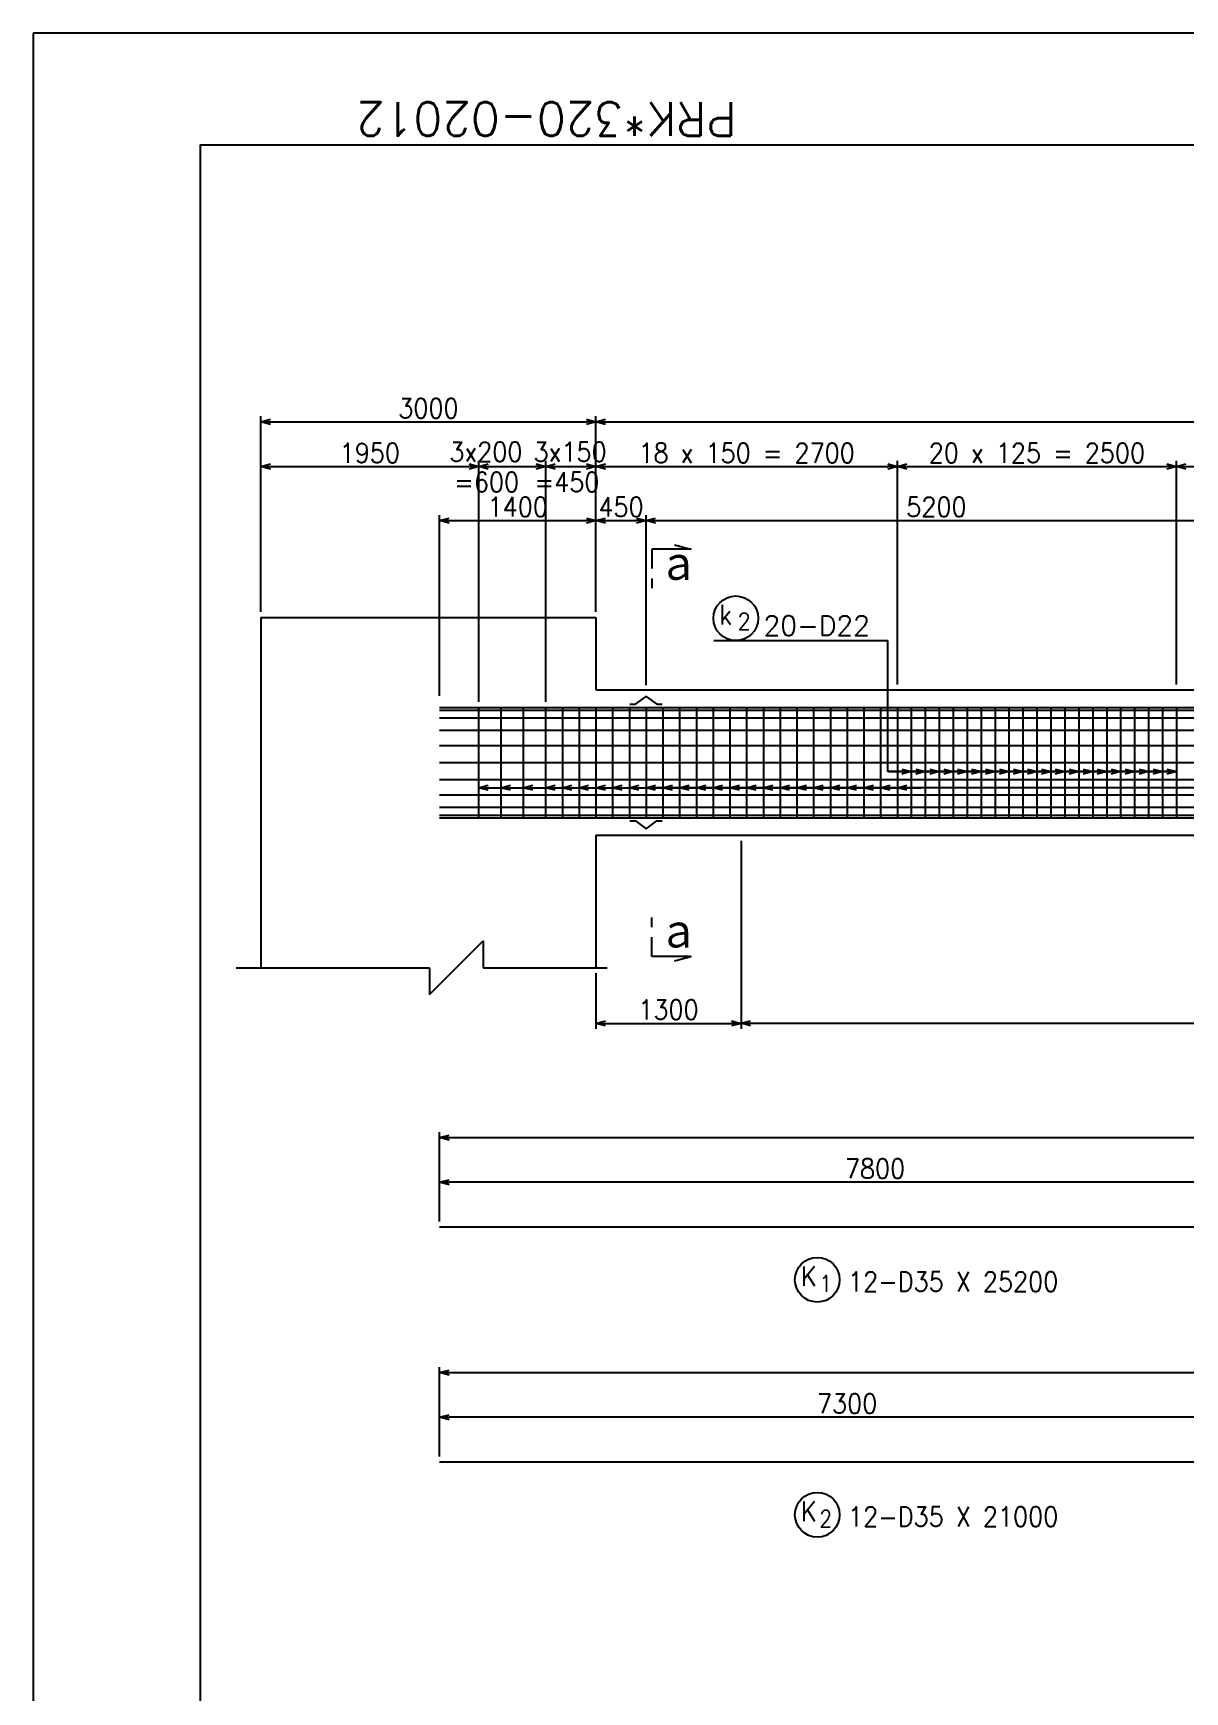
# Model space of a CAD drawing. Extents: x 92661 to 134711, y 44762 to 74462.
# Drawn here: x 92661 to 102976, y 59612 to 74462 of the extents above; entities that cross this region are included whole.
import ezdxf
from ezdxf.enums import TextEntityAlignment as Align

# ---------------------------------------------------------------- set-up
doc = ezdxf.new("R2010")
doc.units = 0
doc.header["$LTSCALE"] = 300
doc.header["$MEASUREMENT"] = 0
doc.layers.get('0').update_dxf_attribs({"linetype": 'CONTINUOUS'})
doc.layers.get('DEFPOINTS').update_dxf_attribs({"linetype": 'CONTINUOUS'})
for name, color, linetype in [('スペーサー-2', 3, 'CONTINUOUS'), ('タイトル', 3, 'CONTINUOUS'), ('寸法', 1, 'CONTINUOUS'), ('引き出し横', 1, 'CONTINUOUS'), ('杭主筋', 2, 'CONTINUOUS'), ('枠', 7, 'CONTINUOUS'), ('構造', 3, 'CONTINUOUS'), ('肋筋', 3, 'CONTINUOUS'), ('記号', 2, 'CONTINUOUS'), ('鉄筋材料', 3, 'CONTINUOUS')]:
    doc.layers.add(name, color=color, linetype=linetype)
doc.styles.add('MS明朝', font='MS PMincho.ttf')
doc.styles.add('romans', font='ROMANS.shx', dxfattribs={"width": 0.9, "bigfont": 'EXTFONT.shx'})
doc.styles.get("Standard").update_dxf_attribs({"font": 'romans.shx', "bigfont": 'extfont.shx'})
doc.styles.add('ｽﾀｲﾙ1', font='ROMANS.shx', dxfattribs={"bigfont": 'EXTFONT.shx'})
doc.dimstyles.new('ST-50', dxfattribs={"dimscale": 50, "dimtxt": 3.5, "dimasz": 1.7, "dimexe": 1, "dimexo": 1, "dimgap": 1, "dimtad": 0, "dimdec": 0, "dimzin": 0, "dimdsep": 46, "dimtxsty": 'romans', "dimblk": 'OPEN30', "dimcen": 1, "dimdle": 3, "dimclrd": 1, "dimclre": 1, "dimclrt": 3, "dimaunit": 1, "dimadec": 0, "dimazin": 0, "dimtfac": 1, "dimtdec": 0, "dimtix": 1, "dimtmove": 2, "dimatfit": 3, "dimldrblk": 'NONE', "dimfxl": 0, "dimtvp": 0.7, "dimtolj": 1, "dimtzin": 0, "dimarcsym": 0})
doc.dimstyles.new('矢', dxfattribs={"dimscale": 50, "dimtxt": 3.5, "dimasz": 1.7, "dimexe": 1, "dimexo": 0.7, "dimgap": 0.09, "dimtad": 0, "dimdec": 0, "dimzin": 0, "dimdsep": 46, "dimtxsty": 'romans', "dimblk": 'OPEN30', "dimcen": 1, "dimdle": 1, "dimclrd": 1, "dimclre": 1, "dimclrt": 3, "dimaunit": 1, "dimadec": 0, "dimazin": 0, "dimtfac": 1, "dimtdec": 0, "dimtix": 1, "dimtmove": 2, "dimatfit": 3, "dimldrblk": 'OPEN30', "dimfxl": 0, "dimtvp": 0.7, "dimtolj": 1, "dimtzin": 0, "dimarcsym": 0})

# ---------------------------------------------------------------- blocks, each defined once
blk = doc.blocks.new('_Open30')
at = {"color": 0, "lineweight": -2}
for p, q in [((-1, 0.27), (0, 0)), ((0, 0), (-1, -0.27)), ((0, 0), (-1, 0))]:
    blk.add_line(p, q, dxfattribs=at)
blk = doc.blocks.new('*D23')
at = {"layer": 'DEFPOINTS', "color": 0, "linetype": 'Continuous'}
for p in [(117301, 70582), (102901, 68582), (117301, 68582)]:
    blk.add_point(p, dxfattribs=at)
at = {"layer": '引き出し横', "color": 1, "linetype": 'Continuous', "lineweight": -2}
for p, q in [((102901, 68632), (102901, 70632)), ((102986, 70582), (117216, 70582)), ((117301, 68632), (117301, 70632))]:
    blk.add_line(p, q, dxfattribs=at)
at = {"layer": '引き出し横', "color": 1, "linetype": 'Continuous', "lineweight": -2, "xscale": 85, "yscale": 85, "zscale": 85, "rotation": 180}
blk.add_blockref('_Open30', (102901, 70582), dxfattribs=at)
at = {"layer": '引き出し横', "color": 1, "linetype": 'Continuous', "lineweight": -2, "xscale": 85, "yscale": 85, "zscale": 85}
blk.add_blockref('_Open30', (117301, 70582), dxfattribs=at)
at = {"layer": '引き出し横', "color": 3, "linetype": 'Continuous', "insert": (110101, 70704), "char_height": 175, "attachment_point": 5, "style": 'romans'}
blk.add_mtext('\\A1;96 x 150 = 14400', dxfattribs=at)
blk = doc.blocks.new('_None')
blk = doc.blocks.new('*D24')
at = {"layer": 'DEFPOINTS', "color": 0, "linetype": 'Continuous'}
for p in [(117301, 62470), (96301, 62070), (117301, 62070)]:
    blk.add_point(p, dxfattribs=at)
at = {"layer": '寸法', "color": 1, "linetype": 'Continuous', "lineweight": -2}
for p, q in [((96301, 62120), (96301, 62520)), ((117301, 62120), (117301, 62520)), ((96386, 62470), (117216, 62470))]:
    blk.add_line(p, q, dxfattribs=at)
at = {"layer": '寸法', "color": 1, "linetype": 'Continuous', "lineweight": -2, "xscale": 85, "yscale": 85, "zscale": 85, "rotation": 180}
blk.add_blockref('_Open30', (96301, 62470), dxfattribs=at)
at = {"layer": '寸法', "color": 1, "linetype": 'Continuous', "lineweight": -2, "xscale": 85, "yscale": 85, "zscale": 85}
blk.add_blockref('_Open30', (117301, 62470), dxfattribs=at)
at = {"layer": '寸法', "color": 3, "linetype": 'Continuous', "insert": (106801, 62593), "char_height": 175, "attachment_point": 5, "style": 'romans'}
blk.add_mtext('\\A1;21000', dxfattribs=at)
blk = doc.blocks.new('*D25')
at = {"layer": 'DEFPOINTS', "color": 0, "linetype": 'Continuous'}
for p in [(130101, 64574), (96301, 64174), (130101, 64174)]:
    blk.add_point(p, dxfattribs=at)
at = {"layer": '寸法', "color": 1, "linetype": 'Continuous', "lineweight": -2}
for p, q in [((96301, 64224), (96301, 64624)), ((130101, 64224), (130101, 64624)), ((96386, 64574), (130016, 64574))]:
    blk.add_line(p, q, dxfattribs=at)
at = {"layer": '寸法', "color": 1, "linetype": 'Continuous', "lineweight": -2, "xscale": 85, "yscale": 85, "zscale": 85, "rotation": 180}
blk.add_blockref('_Open30', (96301, 64574), dxfattribs=at)
at = {"layer": '寸法', "color": 1, "linetype": 'Continuous', "lineweight": -2, "xscale": 85, "yscale": 85, "zscale": 85}
blk.add_blockref('_Open30', (130101, 64574), dxfattribs=at)
at = {"layer": '寸法', "color": 3, "linetype": 'Continuous', "insert": (113201, 64697), "char_height": 175, "attachment_point": 5, "style": 'romans'}
blk.add_mtext('\\A1;33800', dxfattribs=at)
blk = doc.blocks.new('*D26')
at = {"layer": 'DEFPOINTS', "color": 0, "linetype": 'Continuous'}
for p in [(103351, 70098), (98151, 68574), (103351, 68574)]:
    blk.add_point(p, dxfattribs=at)
at = {"layer": '寸法', "color": 1, "linetype": 'Continuous', "lineweight": -2}
for p, q in [((98151, 68624), (98151, 70148)), ((98236, 70098), (103266, 70098)), ((103351, 68624), (103351, 70148))]:
    blk.add_line(p, q, dxfattribs=at)
at = {"layer": '寸法', "color": 1, "linetype": 'Continuous', "lineweight": -2, "xscale": 85, "yscale": 85, "zscale": 85, "rotation": 180}
blk.add_blockref('_Open30', (98151, 70098), dxfattribs=at)
at = {"layer": '寸法', "color": 1, "linetype": 'Continuous', "lineweight": -2, "xscale": 85, "yscale": 85, "zscale": 85}
blk.add_blockref('_Open30', (103351, 70098), dxfattribs=at)
at = {"layer": '寸法', "color": 3, "linetype": 'Continuous', "insert": (100751, 70221), "char_height": 175, "attachment_point": 5, "style": 'romans'}
blk.add_mtext('\\A1;5200', dxfattribs=at)
blk = doc.blocks.new('*D27')
at = {"layer": 'DEFPOINTS', "color": 0, "linetype": 'Continuous'}
for p in [(130201, 70982), (97701, 69232), (130201, 68582)]:
    blk.add_point(p, dxfattribs=at)
at = {"layer": '寸法', "color": 1, "linetype": 'Continuous', "lineweight": -2}
for p, q in [((97701, 69282), (97701, 71032)), ((130201, 68632), (130201, 71032)), ((97786, 70982), (130116, 70982))]:
    blk.add_line(p, q, dxfattribs=at)
at = {"layer": '寸法', "color": 1, "linetype": 'Continuous', "lineweight": -2, "xscale": 85, "yscale": 85, "zscale": 85, "rotation": 180}
blk.add_blockref('_Open30', (97701, 70982), dxfattribs=at)
at = {"layer": '寸法', "color": 1, "linetype": 'Continuous', "lineweight": -2, "xscale": 85, "yscale": 85, "zscale": 85}
blk.add_blockref('_Open30', (130201, 70982), dxfattribs=at)
at = {"layer": '寸法', "color": 3, "linetype": 'Continuous', "insert": (113951, 71104), "char_height": 175, "attachment_point": 5, "style": 'romans'}
blk.add_mtext('\\A1;32500', dxfattribs=at)
blk = doc.blocks.new('*D28')
at = {"layer": 'DEFPOINTS', "color": 0, "linetype": 'Continuous'}
for p in [(97701, 70982), (94701, 69232), (97701, 69232)]:
    blk.add_point(p, dxfattribs=at)
at = {"layer": '寸法', "color": 1, "linetype": 'Continuous', "lineweight": -2}
for p, q in [((94701, 69282), (94701, 71032)), ((97701, 69282), (97701, 71032)), ((94786, 70982), (97616, 70982))]:
    blk.add_line(p, q, dxfattribs=at)
at = {"layer": '寸法', "color": 1, "linetype": 'Continuous', "lineweight": -2, "xscale": 85, "yscale": 85, "zscale": 85, "rotation": 180}
blk.add_blockref('_Open30', (94701, 70982), dxfattribs=at)
at = {"layer": '寸法', "color": 1, "linetype": 'Continuous', "lineweight": -2, "xscale": 85, "yscale": 85, "zscale": 85}
blk.add_blockref('_Open30', (97701, 70982), dxfattribs=at)
at = {"layer": '寸法', "color": 3, "linetype": 'Continuous', "insert": (96201, 71104), "char_height": 175, "attachment_point": 5, "style": 'romans'}
blk.add_mtext('\\A1;3000', dxfattribs=at)
blk = doc.blocks.new('*D29')
at = {"layer": 'DEFPOINTS', "color": 0, "linetype": 'Continuous'}
for p in [(96651, 70582), (94701, 69232), (96651, 68426)]:
    blk.add_point(p, dxfattribs=at)
at = {"layer": '寸法', "color": 1, "linetype": 'Continuous', "lineweight": -2}
for p, q in [((94701, 69282), (94701, 70632)), ((94786, 70582), (96566, 70582)), ((96651, 68476), (96651, 70632))]:
    blk.add_line(p, q, dxfattribs=at)
at = {"layer": '寸法', "color": 1, "linetype": 'Continuous', "lineweight": -2, "xscale": 85, "yscale": 85, "zscale": 85, "rotation": 180}
blk.add_blockref('_Open30', (94701, 70582), dxfattribs=at)
at = {"layer": '寸法', "color": 1, "linetype": 'Continuous', "lineweight": -2, "xscale": 85, "yscale": 85, "zscale": 85}
blk.add_blockref('_Open30', (96651, 70582), dxfattribs=at)
at = {"layer": '寸法', "color": 3, "linetype": 'Continuous', "insert": (95676, 70704), "char_height": 175, "attachment_point": 5, "style": 'romans'}
blk.add_mtext('\\A1;1950', dxfattribs=at)
blk = doc.blocks.new('*D30')
at = {"layer": 'DEFPOINTS', "color": 0, "linetype": 'Continuous'}
for p in [(100401, 70582), (97701, 69232), (100401, 68582)]:
    blk.add_point(p, dxfattribs=at)
at = {"layer": '引き出し横', "color": 1, "linetype": 'Continuous', "lineweight": -2}
for p, q in [((97701, 69282), (97701, 70632)), ((97786, 70582), (100316, 70582)), ((100401, 68632), (100401, 70632))]:
    blk.add_line(p, q, dxfattribs=at)
at = {"layer": '引き出し横', "color": 1, "linetype": 'Continuous', "lineweight": -2, "xscale": 85, "yscale": 85, "zscale": 85, "rotation": 180}
blk.add_blockref('_Open30', (97701, 70582), dxfattribs=at)
at = {"layer": '引き出し横', "color": 1, "linetype": 'Continuous', "lineweight": -2, "xscale": 85, "yscale": 85, "zscale": 85}
blk.add_blockref('_Open30', (100401, 70582), dxfattribs=at)
at = {"layer": '引き出し横', "color": 3, "linetype": 'Continuous', "insert": (99051, 70704), "char_height": 175, "attachment_point": 5, "style": 'romans'}
blk.add_mtext('\\A1;18 x 150 = 2700', dxfattribs=at)
blk = doc.blocks.new('*D31')
at = {"layer": 'DEFPOINTS', "color": 0, "linetype": 'Continuous'}
for p in [(97701, 70098), (97701, 69232), (96301, 68480)]:
    blk.add_point(p, dxfattribs=at)
at = {"layer": '寸法', "color": 1, "linetype": 'Continuous', "lineweight": -2}
for p, q in [((96301, 68530), (96301, 70148)), ((96386, 70098), (97616, 70098)), ((97701, 69282), (97701, 70148))]:
    blk.add_line(p, q, dxfattribs=at)
at = {"layer": '寸法', "color": 1, "linetype": 'Continuous', "lineweight": -2, "xscale": 85, "yscale": 85, "zscale": 85, "rotation": 180}
blk.add_blockref('_Open30', (96301, 70098), dxfattribs=at)
at = {"layer": '寸法', "color": 1, "linetype": 'Continuous', "lineweight": -2, "xscale": 85, "yscale": 85, "zscale": 85}
blk.add_blockref('_Open30', (97701, 70098), dxfattribs=at)
at = {"layer": '寸法', "color": 3, "linetype": 'Continuous', "insert": (97001, 70221), "char_height": 175, "attachment_point": 5, "style": 'romans'}
blk.add_mtext('\\A1;1400', dxfattribs=at)
blk = doc.blocks.new('*D32')
at = {"layer": 'DEFPOINTS', "color": 0, "linetype": 'Continuous'}
for p in [(97251, 70582), (96651, 68426), (97251, 68426)]:
    blk.add_point(p, dxfattribs=at)
at = {"layer": '寸法', "color": 1, "linetype": 'Continuous', "lineweight": -2}
for p, q in [((96651, 68476), (96651, 70632)), ((96736, 70582), (97166, 70582)), ((97251, 68476), (97251, 70632))]:
    blk.add_line(p, q, dxfattribs=at)
at = {"layer": '寸法', "color": 1, "linetype": 'Continuous', "lineweight": -2, "xscale": 85, "yscale": 85, "zscale": 85, "rotation": 180}
blk.add_blockref('_Open30', (96651, 70582), dxfattribs=at)
at = {"layer": '寸法', "color": 1, "linetype": 'Continuous', "lineweight": -2, "xscale": 85, "yscale": 85, "zscale": 85}
blk.add_blockref('_Open30', (97251, 70582), dxfattribs=at)
at = {"layer": '寸法', "color": 3, "linetype": 'Continuous', "insert": (96723, 70443), "char_height": 175, "attachment_point": 5, "style": 'romans'}
blk.add_mtext('\\A1;=600', dxfattribs=at)
blk = doc.blocks.new('*D33')
at = {"layer": 'DEFPOINTS', "color": 0, "linetype": 'Continuous'}
for p in [(98151, 70098), (97701, 69232), (98151, 68624)]:
    blk.add_point(p, dxfattribs=at)
at = {"layer": '寸法', "color": 1, "linetype": 'Continuous', "lineweight": -2}
for p, q in [((97701, 69282), (97701, 70148)), ((97786, 70098), (98066, 70098)), ((98151, 68674), (98151, 70148))]:
    blk.add_line(p, q, dxfattribs=at)
at = {"layer": '寸法', "color": 1, "linetype": 'Continuous', "lineweight": -2, "xscale": 85, "yscale": 85, "zscale": 85, "rotation": 180}
blk.add_blockref('_Open30', (97701, 70098), dxfattribs=at)
at = {"layer": '寸法', "color": 1, "linetype": 'Continuous', "lineweight": -2, "xscale": 85, "yscale": 85, "zscale": 85}
blk.add_blockref('_Open30', (98151, 70098), dxfattribs=at)
at = {"layer": '寸法', "color": 3, "linetype": 'Continuous', "insert": (97926, 70221), "char_height": 175, "attachment_point": 5, "style": 'romans'}
blk.add_mtext('\\A1;450', dxfattribs=at)
blk = doc.blocks.new('*D34')
at = {"layer": 'DEFPOINTS', "color": 0, "linetype": 'Continuous'}
for p in [(97701, 70582), (97701, 69232), (97251, 68426)]:
    blk.add_point(p, dxfattribs=at)
at = {"layer": '寸法', "color": 1, "linetype": 'Continuous', "lineweight": -2}
for p, q in [((97251, 68476), (97251, 70632)), ((97336, 70582), (97616, 70582)), ((97701, 69282), (97701, 70632))]:
    blk.add_line(p, q, dxfattribs=at)
at = {"layer": '寸法', "color": 1, "linetype": 'Continuous', "lineweight": -2, "xscale": 85, "yscale": 85, "zscale": 85, "rotation": 180}
blk.add_blockref('_Open30', (97251, 70582), dxfattribs=at)
at = {"layer": '寸法', "color": 1, "linetype": 'Continuous', "lineweight": -2, "xscale": 85, "yscale": 85, "zscale": 85}
blk.add_blockref('_Open30', (97701, 70582), dxfattribs=at)
at = {"layer": '寸法', "color": 3, "linetype": 'Continuous', "insert": (97442, 70443), "char_height": 175, "attachment_point": 5, "style": 'romans'}
blk.add_mtext('\\A1;=450', dxfattribs=at)
blk = doc.blocks.new('*D67')
at = {"layer": 'DEFPOINTS', "color": 0, "linetype": 'Continuous'}
for p in [(99001, 66648), (97701, 65461), (99001, 64963)]:
    blk.add_point(p, dxfattribs=at)
at = {"layer": '構造', "color": 1, "linetype": 'Continuous', "lineweight": -2}
for p, q in [((99001, 66598), (99001, 64913)), ((97701, 65411), (97701, 64913)), ((97786, 64963), (98916, 64963))]:
    blk.add_line(p, q, dxfattribs=at)
at = {"layer": '構造', "color": 1, "linetype": 'Continuous', "lineweight": -2, "xscale": 85, "yscale": 85, "zscale": 85, "rotation": 180}
blk.add_blockref('_Open30', (97701, 64963), dxfattribs=at)
at = {"layer": '構造', "color": 1, "linetype": 'Continuous', "lineweight": -2, "xscale": 85, "yscale": 85, "zscale": 85}
blk.add_blockref('_Open30', (99001, 64963), dxfattribs=at)
at = {"layer": '構造', "color": 3, "linetype": 'Continuous', "insert": (98351, 65086), "char_height": 175, "attachment_point": 5, "style": 'romans'}
blk.add_mtext('\\A1;1300', dxfattribs=at)
blk = doc.blocks.new('*D68')
at = {"layer": 'DEFPOINTS', "color": 0, "linetype": 'Continuous'}
for p in [(99001, 67232), (116601, 67232), (116601, 65597)]:
    blk.add_point(p, dxfattribs=at)
at = {"layer": '構造', "color": 1, "linetype": 'Continuous', "lineweight": -2}
for p, q in [((99001, 67182), (99001, 65547)), ((116601, 67182), (116601, 65547)), ((99086, 65597), (116516, 65597))]:
    blk.add_line(p, q, dxfattribs=at)
at = {"layer": '構造', "color": 1, "linetype": 'Continuous', "lineweight": -2, "xscale": 85, "yscale": 85, "zscale": 85, "rotation": 180}
blk.add_blockref('_Open30', (99001, 65597), dxfattribs=at)
at = {"layer": '構造', "color": 1, "linetype": 'Continuous', "lineweight": -2, "xscale": 85, "yscale": 85, "zscale": 85}
blk.add_blockref('_Open30', (116601, 65597), dxfattribs=at)
at = {"layer": '構造', "color": 3, "linetype": 'Continuous', "insert": (107801, 65720), "char_height": 175, "attachment_point": 5, "style": 'romans'}
blk.add_mtext('\\A1;17600', dxfattribs=at)
blk = doc.blocks.new('*D81')
at = {"color": 1, "linetype": 'Continuous', "lineweight": -2}
for p, q in [((100401, 68682), (100401, 70632)), ((100486, 70582), (102816, 70582)), ((102901, 68682), (102901, 70632))]:
    blk.add_line(p, q, dxfattribs=at)
at = {"layer": 'DEFPOINTS', "color": 0, "linetype": 'Continuous'}
for p in [(102901, 70582), (100401, 68632), (102901, 68632)]:
    blk.add_point(p, dxfattribs=at)
at = {"color": 1, "linetype": 'Continuous', "lineweight": -2, "xscale": 85, "yscale": 85, "zscale": 85, "rotation": 180}
blk.add_blockref('_Open30', (100401, 70582), dxfattribs=at)
at = {"color": 1, "linetype": 'Continuous', "lineweight": -2, "xscale": 85, "yscale": 85, "zscale": 85}
blk.add_blockref('_Open30', (102901, 70582), dxfattribs=at)
at = {"color": 3, "linetype": 'Continuous', "insert": (101651, 70704), "char_height": 175, "attachment_point": 5, "style": 'romans'}
blk.add_mtext('\\A1;20 x 125 = 2500', dxfattribs=at)
blk = doc.blocks.new('*D82')
at = {"color": 1, "linetype": 'Continuous', "lineweight": -2}
for p, q in [((96301, 61720), (96301, 62120)), ((103601, 61720), (103601, 62120)), ((103516, 62070), (96386, 62070))]:
    blk.add_line(p, q, dxfattribs=at)
at = {"layer": 'DEFPOINTS', "color": 0, "linetype": 'Continuous'}
for p in [(96301, 62070), (96301, 61670), (103601, 61670)]:
    blk.add_point(p, dxfattribs=at)
at = {"color": 1, "linetype": 'Continuous', "lineweight": -2, "xscale": 85, "yscale": 85, "zscale": 85, "rotation": 180}
blk.add_blockref('_Open30', (96301, 62070), dxfattribs=at)
at = {"color": 1, "linetype": 'Continuous', "lineweight": -2, "xscale": 85, "yscale": 85, "zscale": 85}
blk.add_blockref('_Open30', (103601, 62070), dxfattribs=at)
at = {"color": 3, "linetype": 'Continuous', "insert": (99951, 62193), "char_height": 175, "attachment_point": 5, "style": 'romans'}
blk.add_mtext('\\A1;7300', dxfattribs=at)
blk = doc.blocks.new('*D83')
at = {"color": 1, "linetype": 'Continuous', "lineweight": -2}
for p, q in [((96301, 63824), (96301, 64224)), ((104016, 64174), (96386, 64174)), ((104101, 63874), (104101, 64224))]:
    blk.add_line(p, q, dxfattribs=at)
at = {"layer": 'DEFPOINTS', "color": 0, "linetype": 'Continuous'}
for p in [(96301, 64174), (96301, 63774), (104101, 63824)]:
    blk.add_point(p, dxfattribs=at)
at = {"color": 1, "linetype": 'Continuous', "lineweight": -2, "xscale": 85, "yscale": 85, "zscale": 85, "rotation": 180}
blk.add_blockref('_Open30', (96301, 64174), dxfattribs=at)
at = {"color": 1, "linetype": 'Continuous', "lineweight": -2, "xscale": 85, "yscale": 85, "zscale": 85}
blk.add_blockref('_Open30', (104101, 64174), dxfattribs=at)
at = {"color": 3, "linetype": 'Continuous', "insert": (100201, 64297), "char_height": 175, "attachment_point": 5, "style": 'romans'}
blk.add_mtext('\\A1;7800', dxfattribs=at)

msp = doc.modelspace()

# ---------------------------------------------------------------- linework, layer by layer
at = {"layer": 'スペーサー-2', "color": 3, "linetype": 'Continuous', "flags": 128}
for points in [[(98005.81239, 68453.75003), (98055.81239, 68453.75003), (98150.81239, 68523.75003), (98245.81239, 68453.75003), (98295.81239, 68453.75003)], [(98005.81239, 67409.83003), (98055.81239, 67409.83003), (98150.81239, 67339.83003), (98245.81239, 67409.83003), (98295.81239, 67409.83003)]]:
    msp.add_lwpolyline(points, dxfattribs=at)
at = {"layer": '引き出し横', "linetype": 'Continuous'}
for p, q in [((98756.50614, 69023.31814), (100312.93373, 69023.31814)), ((100312.93373, 69023.31814), (100312.93373, 67850.21168)), ((100325.4051, 67850.21168), (102900.81239, 67850.21168)), ((102900.81239, 67850.21168), (100325.4051, 67850.21168)), ((130100.81239, 67706.02622), (98200.81239, 67706.02622))]:
    msp.add_line(p, q, dxfattribs=at)
msp.add_circle((98954.11669, 69223.31814), 200, dxfattribs=at)
at = {"layer": '杭主筋', "linetype": 'Continuous'}
for p, q in [((96300.81239, 68425.79003), (130100.81239, 68425.79003)), ((96300.81239, 68401.61195), (117300.81239, 68401.61195)), ((96300.81239, 68331.44443), (130100.81239, 68331.44443)), ((96300.81239, 68222.15595), (117300.81239, 68222.15595)), ((96300.81239, 68084.44443), (130100.81239, 68084.44443)), ((96300.81239, 67931.79003), (117300.81239, 67931.79003)), ((96300.81239, 67779.13564), (130100.81239, 67779.13564)), ((96300.81239, 67641.42412), (117300.81239, 67641.42412)), ((96300.81239, 67532.13564), (130100.81239, 67532.13564)), ((96300.81239, 67461.96811), (117300.81239, 67461.96811)), ((96300.81239, 67437.79003), (130100.81239, 67437.79003)), ((96300.81239, 63774.30456), (121500.81239, 63774.30456)), ((96300.81239, 61670.09179), (117300.81239, 61670.09179))]:
    msp.add_line(p, q, dxfattribs=at)
at = {"layer": '枠', "color": 1, "linetype": 'Continuous', "flags": 128}
msp.add_lwpolyline([(92660.61285, 74461.94194), (92660.61285, 44761.94194), (134710.61285, 44761.94194), (134710.61285, 74461.94194), (92660.61285, 74461.94194)], dxfattribs=at)
at = {"layer": '枠', "color": 2, "linetype": 'Continuous', "flags": 128}
msp.add_lwpolyline([(94160.61285, 45761.94194), (94160.61285, 73461.94194), (133710.61285, 73461.94194), (133710.61285, 45761.94194), (94160.61285, 45761.94194)], dxfattribs=at)
at = {"layer": '構造', "linetype": 'Continuous'}
for p, q in [((94700.81239, 69231.77841), (94700.81239, 66094.89792)), ((94700.81239, 69231.77841), (97700.81239, 69231.77841)), ((97700.81239, 69231.77841), (97700.81239, 68581.79003)), ((97700.81239, 68581.79003), (130200.81239, 68581.79003)), ((97700.81239, 67281.79003), (130200.81239, 67281.79003)), ((97700.81239, 67281.79003), (97700.81239, 66094.89792))]:
    msp.add_line(p, q, dxfattribs=at)
at = {"layer": '構造', "color": 1, "linetype": 'Continuous'}
for p, q in [((96210.81239, 65854.89792), (96690.81239, 66334.89792)), ((96690.81239, 66334.89792), (96690.81239, 66094.89792)), ((94480.08647, 66094.89792), (96210.81239, 66094.89792)), ((96210.81239, 66094.89792), (96210.81239, 65854.89792)), ((96690.81239, 66094.89792), (97800.81239, 66094.89792))]:
    msp.add_line(p, q, dxfattribs=at)
at = {"layer": '肋筋', "linetype": 'Continuous'}
for p, q in [((96650.81239, 68425.79003), (96650.81239, 67437.79003)), ((96850.81239, 68425.79003), (96850.81239, 67437.79003)), ((97050.81239, 68425.79003), (97050.81239, 67437.79003)), ((97250.81239, 68425.79003), (97250.81239, 67437.79003)), ((97400.81239, 68425.79003), (97400.81239, 67437.79003)), ((97550.81239, 68425.79003), (97550.81239, 67437.79003)), ((97700.81239, 68425.79003), (97700.81239, 67437.79003)), ((97850.81239, 68425.79003), (97850.81239, 67437.79003)), ((98000.81239, 68425.79003), (98000.81239, 67437.79003)), ((98150.81239, 68425.79003), (98150.81239, 67437.79003)), ((98300.81239, 68425.79003), (98300.81239, 67437.79003)), ((98450.81239, 68425.79003), (98450.81239, 67437.79003)), ((98600.81239, 68425.79003), (98600.81239, 67437.79003)), ((98750.81239, 68425.79003), (98750.81239, 67437.79003)), ((98900.81239, 68425.79003), (98900.81239, 67437.79003)), ((99050.81239, 68425.79003), (99050.81239, 67437.79003)), ((99200.81239, 68425.79003), (99200.81239, 67437.79003)), ((99350.81239, 68425.79003), (99350.81239, 67437.79003)), ((99500.81239, 68425.79003), (99500.81239, 67437.79003)), ((99650.81239, 68425.79003), (99650.81239, 67437.79003)), ((99800.81239, 68425.79003), (99800.81239, 67437.79003)), ((99950.81239, 68425.79003), (99950.81239, 67437.79003)), ((99950.81239, 68425.79003), (99950.81239, 67437.79003)), ((100100.81239, 68425.79003), (100100.81239, 67437.79003)), ((100250.81239, 68425.79003), (100250.81239, 67437.79003)), ((100400.81239, 68425.79003), (100400.81239, 67437.79003)), ((100525.81239, 68425.79003), (100525.81239, 67437.79003)), ((100650.81239, 68425.79003), (100650.81239, 67437.79003)), ((100775.81239, 68425.79003), (100775.81239, 67437.79003)), ((100900.81239, 68425.79003), (100900.81239, 67437.79003)), ((101025.81239, 68425.79003), (101025.81239, 67437.79003)), ((101150.81239, 68425.79003), (101150.81239, 67437.79003)), ((101275.81239, 68425.79003), (101275.81239, 67437.79003)), ((101400.81239, 68425.79003), (101400.81239, 67437.79003)), ((101525.81239, 68425.79003), (101525.81239, 67437.79003)), ((101650.81239, 68425.79003), (101650.81239, 67437.79003)), ((101775.81239, 68425.79003), (101775.81239, 67437.79003)), ((101900.81239, 68425.79003), (101900.81239, 67437.79003)), ((102025.81239, 68425.79003), (102025.81239, 67437.79003)), ((102150.81239, 68425.79003), (102150.81239, 67437.79003)), ((102275.81239, 68425.79003), (102275.81239, 67437.79003)), ((102400.81239, 68425.79003), (102400.81239, 67437.79003)), ((102525.81239, 68425.79003), (102525.81239, 67437.79003)), ((102650.81239, 68425.79003), (102650.81239, 67437.79003)), ((102775.81239, 68425.79003), (102775.81239, 67437.79003)), ((102900.81239, 68425.79003), (102900.81239, 67437.79003))]:
    msp.add_line(p, q, dxfattribs=at)
at = {"layer": '記号'}
for p, q in [((98200.81239, 69842.75239), (98200.81239, 69667.75239)), ((98200.81239, 69580.25239), (98200.81239, 69492.75239)), ((98200.81239, 66456.9573), (98200.81239, 66544.4573)), ((98200.81239, 66194.4573), (98200.81239, 66369.4573))]:
    msp.add_line(p, q, dxfattribs=at)
at = {"layer": '記号', "flags": 128}
for points in [[(98405.92352, 69881.57524), (98550.81239, 69842.75239), (98200.81239, 69842.75239)], [(98405.92352, 66155.63444), (98550.81239, 66194.4573), (98200.81239, 66194.4573)]]:
    msp.add_lwpolyline(points, dxfattribs=at)
at = {"layer": '鉄筋材料', "color": 1, "linetype": 'Continuous'}
for centre in [(99684.04702, 63301.23116), (99684.04702, 61197.01839)]:
    msp.add_circle(centre, 200, dxfattribs=at)

# ---------------------------------------------------------------- texts
at = {"layer": 'タイトル', "color": 3}
msp.add_text('PRK*320-02012', height=300, rotation=180, dxfattribs=at).set_placement((98960.63285, 73843.97888))
at = {"layer": '寸法', "color": 3, "linetype": 'Continuous', "style": 'romans', "width": 0.9}
for s, p in [('3x200', (96715.67182, 70626.36479)), ('3x150', (97469.57379, 70626.36479))]:
    msp.add_text(s, height=175, dxfattribs=at).set_placement(p, align=Align.CENTER)
at = {"layer": '引き出し横', "color": 3, "style": 'ｽﾀｲﾙ1', "width": 0.9}
for s, height, p in [('k', 175, (98806.11553, 69167.38804)), ('2', 150, (98971.04755, 69120.19259))]:
    msp.add_text(s, height=height, dxfattribs=at).set_placement(p)
at = {"layer": '引き出し横', "color": 3, "style": 'romans'}
msp.add_text('20-D22', height=175, dxfattribs=at).set_placement((99202.49883, 69070.68374))
at = {"layer": '記号', "style": 'MS明朝', "width": 0.9}
for p in [(98254.68239, 69567.36157), (98254.68239, 66275.62957)]:
    msp.add_text('ａ', height=300, dxfattribs=at).set_placement(p)
at = {"layer": '鉄筋材料', "color": 3, "style": 'ｽﾀｲﾙ1', "width": 0.9}
for s, height, p in [('K', 175, (99535.91283, 63245.55359)), ('1', 150, (99701.88232, 63191.61686)), ('K', 175, (99535.91283, 61141.34082)), ('2', 150, (99701.88232, 61087.40409))]:
    msp.add_text(s, height=height, dxfattribs=at).set_placement(p)
at = {"layer": '鉄筋材料', "style": 'romans', "width": 0.9}
for s, p in [('12-D35 X 25200', (99959.04702, 63197.37806)), ('12-D35 X 21000', (99959.04702, 61093.16529))]:
    msp.add_text(s, height=175, dxfattribs=at).set_placement(p)

# ---------------------------------------------------------------- dimensions: what is measured, and where the dimension line sits
at = {"linetype": 'Continuous'}
dim = msp.add_linear_dim(base=(102900.81239, 70581.84341), p1=(100400.81239, 68631.79003), p2=(102900.81239, 68631.79003), text='20 x 125 = <>', dimstyle='ST-50', dxfattribs=at)
dim.commit()
dim.dimension.update_dxf_attribs({"geometry": '*D81', "text_midpoint": (101650.81239, 70704.34341)})
for base, p1, p2, picture, middle in [((96300.81239, 64174.30456), (104100.81239, 63824.30456), (96300.81239, 63774.30456), '*D83', (100200.81239, 64296.80456)), ((96300.81239, 62070.09179), (103600.81239, 61670.09179), (96300.81239, 61670.09179), '*D82', (99950.81239, 62192.59179))]:
    dim = msp.add_linear_dim(base=base, p1=p1, p2=p2, dimstyle='ST-50', dxfattribs=at)
    dim.commit()
    dim.dimension.update_dxf_attribs({"geometry": picture, "text_midpoint": middle})
at = {"layer": '寸法', "linetype": 'Continuous'}
for base, p1, p2, picture, middle in [((97700.81239, 70981.84341), (94700.81239, 69231.77841), (97700.81239, 69231.77841), '*D28', (96200.81239, 71104.34341)), ((130200.81239, 70981.84341), (97700.81239, 69231.77841), (130200.81239, 68581.79003), '*D27', (113950.81239, 71104.34341)), ((96650.81239, 70581.84341), (94700.81239, 69231.77841), (96650.81239, 68425.79003), '*D29', (95675.81239, 70704.34341)), ((97700.81239, 70098.42091), (96300.81239, 68479.52259), (97700.81239, 69231.77841), '*D31', (97000.81239, 70220.92091)), ((103350.81239, 70098.42091), (98150.81239, 68573.75003), (103350.81239, 68573.75003), '*D26', (100750.81239, 70220.92091)), ((130100.81239, 64574.30456), (96300.81239, 64174.30456), (130100.81239, 64174.30456), '*D25', (113200.81239, 64696.80456)), ((117300.81239, 62470.09179), (96300.81239, 62070.09179), (117300.81239, 62070.09179), '*D24', (106800.81239, 62592.59179))]:
    dim = msp.add_linear_dim(base=base, p1=p1, p2=p2, dimstyle='ST-50', dxfattribs=at)
    dim.commit()
    dim.dimension.update_dxf_attribs({"geometry": picture, "text_midpoint": middle})
for base, p1, p2, picture, middle in [((97250.81239, 70581.84341), (96650.81239, 68425.79003), (97250.81239, 68425.79003), '*D32', (96722.88919, 70442.67174)), ((97700.81239, 70581.84341), (97250.81239, 68425.79003), (97700.81239, 69231.77841), '*D34', (97441.65156, 70442.67174))]:
    dim = msp.add_linear_dim(base=base, p1=p1, p2=p2, text='=<>', dimstyle='ST-50', dxfattribs=at)
    dim.commit()
    dim.dimension.update_dxf_attribs({"geometry": picture, "text_midpoint": middle, "dimtype": 160})
dim = msp.add_linear_dim(base=(98150.81239, 70098.42091), p1=(97700.81239, 69231.77841), p2=(98150.81239, 68623.75003), dimstyle='ST-50', dxfattribs=at)
dim.commit()
dim.dimension.update_dxf_attribs({"geometry": '*D33', "text_midpoint": (97925.81239, 70220.92091), "dimtype": 160})
at = {"layer": '引き出し横', "linetype": 'Continuous'}
for base, p1, p2, text, picture, middle in [((100400.81239, 70581.84341), (97700.81239, 69231.77841), (100400.81239, 68581.79003), '18 x 150 = <>', '*D30', (99050.81239, 70704.34341)), ((117300.81239, 70581.84341), (102900.81239, 68581.79003), (117300.81239, 68581.79003), '96 x 150 = <>', '*D23', (110100.81239, 70704.34341))]:
    dim = msp.add_linear_dim(base=base, p1=p1, p2=p2, text=text, dimstyle='ST-50', dxfattribs=at)
    dim.commit()
    dim.dimension.update_dxf_attribs({"geometry": picture, "text_midpoint": middle})
at = {"layer": '構造', "linetype": 'Continuous'}
dim = msp.add_linear_dim(base=(99000.81239, 65597.06639), p1=(97700.81239, 66094.89792), p2=(99000.81239, 67281.79003), dimstyle='ST-50', dxfattribs=at)
dim.commit()
dim.dimension.update_dxf_attribs({"geometry": '*D67', "text_midpoint": (98350.81239, 65719.56639), "insert": (0, 633.76077)})
dim = msp.add_linear_dim(base=(116600.81239, 65597.06639), p1=(99000.81239, 67231.79003), p2=(116600.81239, 67231.79003), dimstyle='ST-50', dxfattribs=at)
dim.commit()
dim.dimension.update_dxf_attribs({"geometry": '*D68', "text_midpoint": (107800.81239, 65719.56639)})

# ---------------------------------------------------------------- leaders
at = {"layer": '引き出し横', "linetype": 'Continuous'}
for points in [[(100525.81239, 67850.21168), (100312.93373, 67850.21168)], [(100650.81239, 67850.21168), (100437.93373, 67850.21168)], [(100775.81239, 67850.21168), (100562.93373, 67850.21168)], [(100900.81239, 67850.21168), (100687.93373, 67850.21168)], [(101025.81239, 67850.21168), (100812.93373, 67850.21168)], [(101150.81239, 67850.21168), (100937.93373, 67850.21168)], [(101275.81239, 67850.21168), (101062.93373, 67850.21168)], [(101400.81239, 67850.21168), (101187.93373, 67850.21168)], [(101525.81239, 67850.21168), (101312.93373, 67850.21168)], [(101650.81239, 67850.21168), (101437.93373, 67850.21168)], [(101775.81239, 67850.21168), (101562.93373, 67850.21168)], [(101900.81239, 67850.21168), (101687.93373, 67850.21168)], [(102025.81239, 67850.21168), (101812.93373, 67850.21168)], [(102150.81239, 67850.21168), (101937.93373, 67850.21168)], [(102275.81239, 67850.21168), (102062.93373, 67850.21168)], [(102400.81239, 67850.21168), (102187.93373, 67850.21168)], [(102525.81239, 67850.21168), (102312.93373, 67850.21168)], [(102650.81239, 67850.21168), (102437.93373, 67850.21168)], [(102775.81239, 67850.21168), (102562.93373, 67850.21168)], [(102900.81239, 67850.21168), (102687.93373, 67850.21168)], [(96650.81239, 67706.02622), (96863.69106, 67706.02622)], [(96850.81239, 67706.02622), (97063.69106, 67706.02622)], [(97050.81239, 67706.02622), (97263.69106, 67706.02622)], [(97250.81239, 67706.02622), (97463.69106, 67706.02622)], [(97400.81239, 67706.02622), (97613.69106, 67706.02622)], [(97550.81239, 67706.02622), (97763.69106, 67706.02622)], [(97700.81239, 67706.02622), (97913.69106, 67706.02622)], [(97850.81239, 67706.02622), (98063.69106, 67706.02622)], [(98000.81239, 67706.02622), (98213.69106, 67706.02622)], [(98150.81239, 67706.02622), (98363.69106, 67706.02622)], [(98300.81239, 67706.02622), (98513.69106, 67706.02622)], [(98450.81239, 67706.02622), (98663.69106, 67706.02622)], [(98600.81239, 67706.02622), (98813.69106, 67706.02622)], [(98750.81239, 67706.02622), (98963.69106, 67706.02622)], [(98900.81239, 67706.02622), (99113.69106, 67706.02622)], [(99050.81239, 67706.02622), (99263.69106, 67706.02622)], [(99200.81239, 67706.02622), (99413.69106, 67706.02622)], [(99350.81239, 67706.02622), (99563.69106, 67706.02622)], [(99500.81239, 67706.02622), (99713.69106, 67706.02622)], [(99650.81239, 67706.02622), (99863.69106, 67706.02622)], [(99800.81239, 67706.02622), (100013.69106, 67706.02622)], [(99950.81239, 67706.02622), (100163.69106, 67706.02622)], [(100100.81239, 67706.02622), (100313.69106, 67706.02622)], [(100250.81239, 67706.02622), (100463.69106, 67706.02622)], [(100400.81239, 67706.02622), (100613.69106, 67706.02622)]]:
    msp.add_leader(points, dimstyle='矢', override={"dimgap": 0.09, "dimtad": 0}, dxfattribs=at)

doc.saveas('drawing.dxf')
